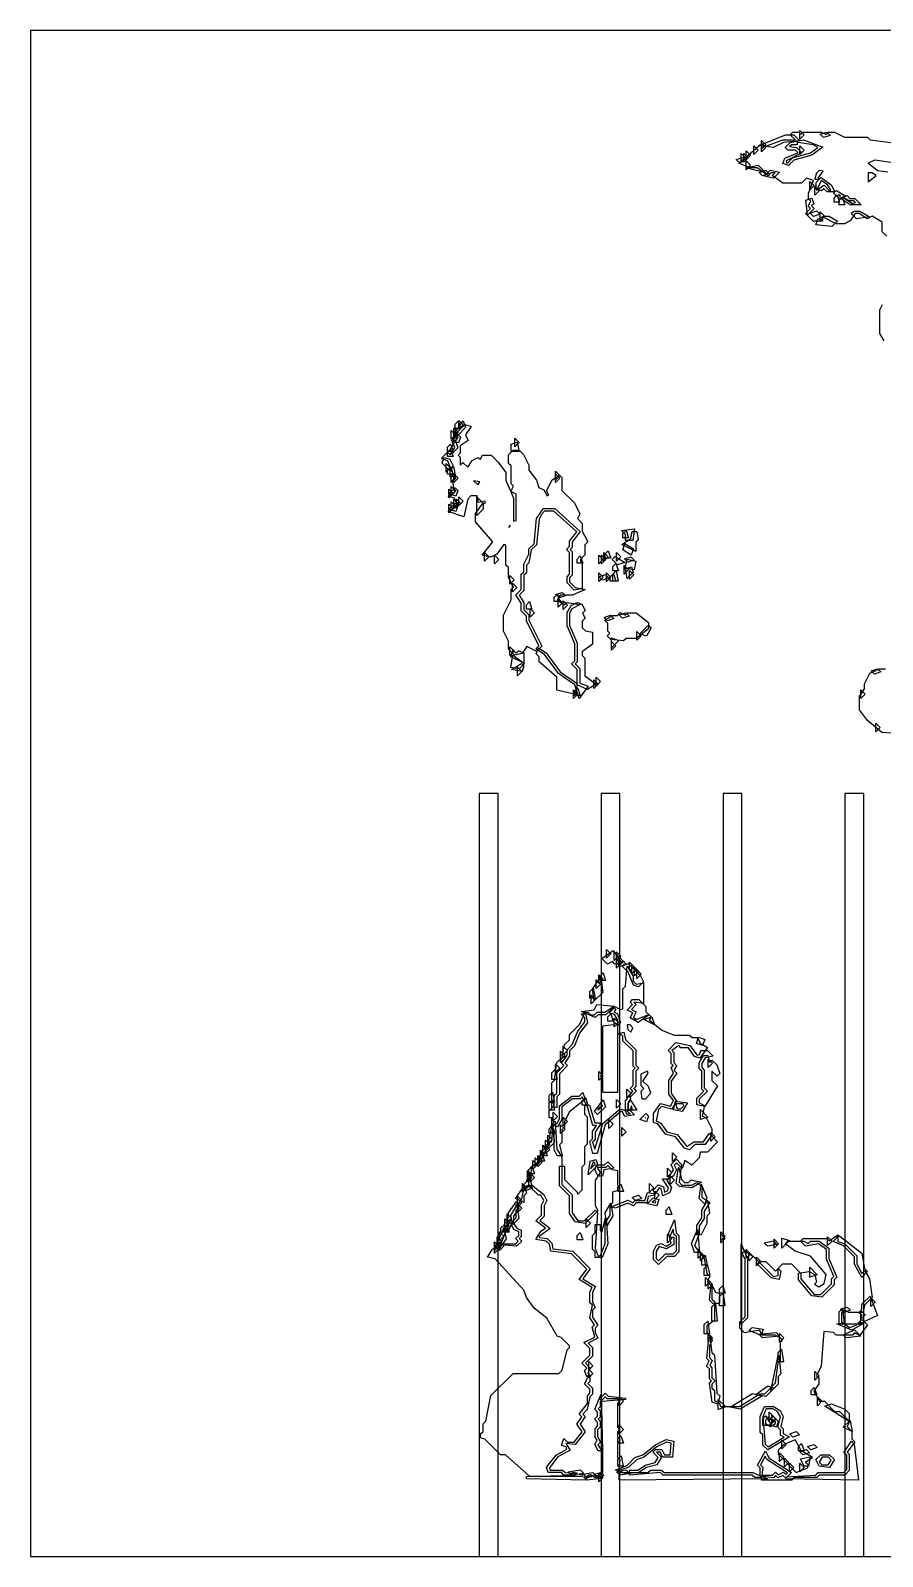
# Model space of a CAD drawing. Header units: millimetres. Extents: x 0 to 289, y 0 to 289.
# Drawn here: x 0 to 161.5, y 0 to 289.1 of the extents above; entities that cross this region are included whole.
import ezdxf

# ---------------------------------------------------------------- set-up
doc = ezdxf.new("R2010")
doc.units = ezdxf.units.MM
for name, color, linetype in [('CUT_OUTLINE', 5, 'Continuous'), ('CUT_SLOT', 1, 'Continuous'), ('ENG_D', 3, 'Continuous'), ('ENG_K', 2, 'Continuous'), ('ENG_L', 4, 'Continuous')]:
    doc.layers.add(name, color=color, linetype=linetype)

msp = doc.modelspace()

# ---------------------------------------------------------------- linework, layer by layer
at = {"layer": 'CUT_OUTLINE'}
msp.add_lwpolyline([(0, 0), (289.14, 0), (289.14, 289.14), (0, 289.14), (0, 0)], close=True, dxfattribs=at)
at = {"layer": 'CUT_SLOT'}
for points in [[(85.05, 0), (88.62, 0), (88.62, 144.57), (85.05, 144.57), (85.05, 0)], [(108.15, 0), (111.71, 0), (111.71, 144.57), (108.15, 144.57), (108.15, 0)], [(108.15, 0), (111.71, 0), (111.71, 144.57), (108.15, 144.57), (108.15, 0)], [(131.24, 0), (134.8, 0), (134.8, 144.57), (131.24, 144.57), (131.24, 0)], [(131.24, 0), (134.8, 0), (134.8, 144.57), (131.24, 144.57), (131.24, 0)], [(154.33, 0), (157.9, 0), (157.9, 144.57), (154.33, 144.57), (154.33, 0)], [(154.33, 0), (157.9, 0), (157.9, 144.57), (154.33, 144.57), (154.33, 0)]]:
    msp.add_lwpolyline(points, close=True, dxfattribs=at)
at = {"layer": 'ENG_D'}
for points in [[(145.83, 268.22), (142.71, 267.94), (140.75, 266.96), (138.12, 267.34), (143.07, 269.38), (144.67, 269.38), (145.83, 268.22)], [(145.77, 268.56), (145.77, 270.2), (146.6, 269.38), (145.77, 268.56)], [(150.9, 269.9), (151.52, 269.27), (150.29, 268.86), (149.66, 269.48), (150.9, 269.9)], [(136.48, 265.52), (135.65, 264.7), (135.65, 266.35), (136.48, 265.52)], [(137.1, 267.31), (137.92, 266.49), (137.1, 265.66), (137.1, 267.31)], [(139.37, 266.97), (138.54, 266.15), (138.54, 267.79), (139.37, 266.97)], [(145.43, 266.01), (144.95, 266.49), (143.5, 266.49), (143.02, 266.97), (143.97, 267.91), (146.52, 268.42), (150.13, 267.03), (148.05, 265.54), (144.69, 264.59), (143.67, 263.56), (142.58, 263.93), (142.93, 264.98), (145.4, 265.97), (145.43, 266.01)], [(135, 265.08), (135.62, 264.45), (134.38, 264.04), (133.76, 264.67), (135, 265.08)], [(135.17, 264.22), (135.17, 265.86), (135.99, 265.04), (135.17, 264.22)], [(139.33, 262.19), (135.52, 263.14), (137.9, 263.62), (139.33, 262.19)], [(135.65, 262.77), (135.65, 264.42), (136.48, 263.6), (135.65, 262.77)], [(138.1, 262.26), (139.33, 262.67), (139.95, 262.05), (138.72, 261.63), (138.1, 262.26)], [(140.15, 262.65), (141.92, 262.3), (140.79, 261.17), (139.02, 261.52), (140.15, 262.65)], [(148.52, 259.74), (147.7, 258.92), (147.7, 260.56), (148.52, 259.74)], [(148.91, 259.09), (148.91, 260.32), (149.84, 261.26), (151.74, 259.9), (152.43, 258.54), (150.97, 258.54), (150.35, 259.16), (149.93, 258.74), (148.91, 259.09)], [(148.46, 256.3), (148.04, 255.89), (148.52, 255.4), (147.28, 254.16), (146.96, 257.02), (148.09, 257.4), (148.46, 256.3)], [(148.66, 257.95), (148.66, 259.6), (149.49, 258.78), (148.66, 257.95)], [(152.18, 258.3), (152.72, 258.84), (154.54, 257.75), (153.18, 257.3), (152.18, 258.3)], [(152.28, 257.43), (152.87, 258.02), (153.34, 256.61), (152.28, 256.61), (152.28, 257.43)], [(154.3, 256.13), (153.24, 256.13), (153.24, 256.95), (153.83, 257.54), (154.3, 256.13)], [(155.34, 256.13), (153.42, 257.4), (154.75, 257.85), (155.27, 257.33), (156.23, 257.33), (157.44, 256.13), (155.34, 256.13)], [(149.59, 254.33), (148.36, 253.92), (147.74, 254.55), (148.97, 254.96), (149.59, 254.33)], [(149.63, 253.14), (149.63, 254.78), (150.45, 253.96), (149.63, 253.14)], [(157.16, 254.92), (159.01, 253.82), (156.53, 253.46), (155.55, 254.44), (156.03, 254.92), (157.16, 254.92)], [(152.91, 253.04), (151.89, 252.02), (148.82, 252.3), (149.19, 253.41), (150.29, 253.96), (151.38, 253.96), (152.91, 253.04)], [(80.4, 212.97), (82, 215.21), (82.44, 213.9), (80.96, 212.42), (80.4, 212.97)], [(79.99, 209.04), (79.45, 209.59), (80.54, 211.4), (80.99, 210.04), (79.99, 209.04)], [(79.79, 211.45), (80.96, 212.62), (81.47, 212.1), (81.11, 211.01), (79.79, 211.45)], [(80.24, 213.34), (81.06, 212.52), (80.24, 211.69), (80.24, 213.34)], [(92.22, 211.14), (92.58, 209.38), (91.08, 209.38), (91.08, 210.76), (92.22, 211.14)], [(80.01, 206.75), (79.62, 205.56), (78.03, 207.15), (78.4, 208.24), (79.44, 207.89), (80.01, 206.75)], [(79.03, 208.42), (79.03, 209.24), (79.62, 209.83), (80.09, 208.42), (79.03, 208.42)], [(80.14, 206.5), (80.53, 204.56), (79.51, 204.56), (79.51, 205.87), (80.14, 206.5)], [(80.48, 202.5), (80.99, 201.98), (80.63, 200.89), (79.31, 201.33), (80.48, 202.5)], [(81.06, 204.32), (80.24, 203.5), (80.24, 205.15), (81.06, 204.32)], [(99.51, 205.15), (100.33, 204.32), (99.51, 203.5), (99.51, 205.15)], [(79.31, 198.44), (80.48, 199.6), (80.99, 199.09), (80.63, 197.99), (79.31, 198.44)], [(80.72, 198.68), (80.72, 200.33), (81.54, 199.5), (80.72, 198.68)], [(82.02, 199.99), (81.2, 199.16), (81.2, 200.81), (82.02, 199.99)], [(84.57, 200.81), (85.78, 199.6), (85.78, 198.44), (84.57, 197.24), (84.57, 200.81)], [(102.64, 185.91), (102.16, 185.43), (102.16, 184.67), (103.24, 183.58), (105.14, 183.2), (102.69, 182.16), (100.37, 182.16), (99.83, 181.26), (101.17, 180.3), (101.59, 180.73), (104.16, 180.36), (102.58, 179.57), (102.16, 178.73), (102.16, 176.42), (103.61, 173.05), (103.61, 169.53), (103.23, 169.14), (104.09, 168.28), (104.09, 165.46), (105.68, 164.93), (104.01, 162.6), (103.16, 165.14), (100.06, 167.28), (97.41, 170.9), (95.76, 172), (96.33, 172.57), (93.97, 177.28), (93.97, 178.2), (93.01, 179.16), (93.01, 180.64), (91.97, 182.19), (93.01, 183.22), (93.01, 186.11), (93.49, 186.59), (93.49, 188), (94.45, 189.92), (94.45, 190.93), (95.42, 191.9), (95.9, 196.7), (97.22, 198.54), (99.36, 198.54), (104.17, 194.24), (102.64, 192.2), (102.64, 191.21), (102.26, 190.83), (102.64, 190.45), (102.64, 185.91)], [(112.76, 193.62), (112.01, 194.37), (114.49, 194.73), (114.18, 192.52), (112.76, 192.52), (112.76, 193.62)], [(114.26, 190.94), (113.86, 189.75), (112.23, 190.72), (112.63, 191.91), (114.26, 190.94)], [(86.02, 188.56), (86.02, 190.21), (86.84, 189.38), (86.02, 188.56)], [(104.66, 188.18), (103.61, 188.18), (103.61, 189), (104.19, 189.59), (104.66, 188.18)], [(108.53, 188.9), (107.7, 188.08), (107.7, 189.73), (108.53, 188.9)], [(108.67, 188.56), (108.67, 190.21), (109.49, 189.38), (108.67, 188.56)], [(112.61, 188.36), (111.25, 187.9), (110.25, 188.9), (110.8, 189.45), (112.61, 188.36)], [(112.56, 189.01), (113.79, 189.42), (114.41, 188.8), (113.18, 188.39), (112.56, 189.01)], [(90.84, 184.22), (90.84, 185.87), (91.66, 185.05), (90.84, 184.22)], [(108.97, 186.05), (109.6, 185.42), (108.36, 185.01), (107.74, 185.63), (108.97, 186.05)], [(110.93, 184.81), (109.87, 184.81), (109.87, 185.63), (110.46, 186.22), (110.93, 184.81)], [(112.73, 187.14), (113.88, 187.52), (114.24, 186.43), (113.1, 185.28), (112.73, 187.14)], [(92.14, 183.6), (91.32, 182.78), (91.32, 184.42), (92.14, 183.6)], [(109.32, 177.3), (108.7, 177.92), (109.94, 178.34), (110.56, 177.71), (109.32, 177.3)], [(113.45, 178.2), (112.22, 177.78), (111.59, 178.41), (112.83, 178.82), (113.45, 178.2)], [(115.45, 174.82), (117.1, 176.47), (117.64, 175.93), (116.73, 174.4), (115.45, 174.82)], [(111.52, 173.59), (110.11, 172.18), (110.11, 174.06), (111.52, 173.59)], [(114.93, 175.27), (115.75, 174.45), (114.93, 173.62), (114.93, 175.27)], [(90.84, 170.73), (90.84, 172.38), (91.66, 171.55), (90.84, 170.73)], [(92.04, 171.17), (92.46, 171.59), (93.49, 171.25), (93.49, 169.24), (91.02, 170.47), (91.45, 171.76), (92.04, 171.17)], [(93.04, 169.21), (93.52, 168.73), (93.17, 167.66), (91.14, 168.07), (93.04, 169.21)], [(107.56, 165.29), (106.74, 164.47), (106.74, 166.11), (107.56, 165.29)], [(103.71, 163.36), (102.88, 162.54), (102.88, 164.18), (103.71, 163.36)], [(109.15, 115.03), (109.97, 114.21), (109.15, 113.39), (109.15, 115.03)], [(110.59, 114.55), (111.42, 113.73), (110.59, 112.9), (110.59, 114.55)], [(111.9, 112.28), (111.08, 111.46), (111.08, 113.1), (111.9, 112.28)], [(113.28, 110.7), (112.18, 111.8), (112.66, 112.28), (113.34, 112.28), (115.61, 110.01), (116.19, 108.86), (115.24, 107.91), (114.27, 108.23), (113.28, 110.7)], [(108.44, 106.89), (106.81, 105.26), (106.49, 107.52), (108.11, 109.8), (108.44, 106.89)], [(99.27, 87.32), (99.75, 87.8), (99.75, 91.66), (101.1, 93.01), (100.65, 93.46), (101.68, 95.01), (101.68, 96), (102.68, 97), (103.64, 99.39), (105.05, 101.28), (105.05, 102.06), (104.37, 102.75), (105.6, 103.16), (106.12, 102.64), (106.88, 102.64), (107.36, 103.13), (108.84, 103.13), (110.38, 104.16), (110.94, 103.61), (110.52, 103.19), (111.27, 102.81), (111.83, 101.13), (111.32, 100.62), (110.84, 101.1), (110.46, 100.73), (108.43, 100.5), (108.43, 91.46), (108.04, 91.08), (108.43, 90.7), (108.43, 87.95), (111.32, 87.95), (111.32, 98.96), (112.46, 99.34), (112.74, 97.94), (114.69, 96), (114.69, 93.11), (115.27, 92.52), (114.69, 91.94), (114.69, 89.05), (114.31, 88.67), (114.79, 88.19), (113.73, 87.12), (113.4, 87.45), (113.78, 86.69), (113.25, 86.16), (113.25, 84.91), (114.46, 83.7), (112.63, 83.34), (112.13, 84.33), (111.89, 84.33), (108.88, 81.79), (107.41, 76.38), (106.55, 76.38), (105.99, 78.62), (106.5, 79.13), (106.5, 80.55), (107.25, 81.68), (106.56, 81.68), (105.55, 85.2), (104.52, 87.07), (104.19, 86.74), (102.73, 86.74), (100.72, 85.18), (100.72, 82.82), (99.86, 81.39), (98.79, 81.75), (98.79, 82.99), (98.93, 83.13), (98.31, 83.13), (98.31, 84.43), (99.27, 85.4), (99.27, 87.32)], [(107.08, 105.53), (106.26, 104.71), (106.26, 106.36), (107.08, 105.53)], [(116.62, 103.23), (117.23, 102.61), (115.18, 101.15), (113.65, 102.07), (114.13, 103.02), (113.08, 103.54), (114.11, 104.57), (113.63, 105.05), (114.11, 105.53), (115.27, 105.53), (116.62, 104.19), (116.62, 103.23)], [(117.73, 102.23), (118.24, 100.72), (116.23, 101.72), (117.73, 102.23)], [(127.37, 96.8), (126.19, 97.19), (126.59, 98.37), (127.77, 97.98), (127.37, 96.8)], [(100.96, 96.72), (101.78, 95.9), (100.96, 95.07), (100.96, 96.72)], [(121.84, 86.39), (120.96, 87.63), (120.96, 90.19), (121.88, 91.58), (121.39, 92.57), (121.82, 93.01), (121.44, 93.39), (121.44, 95.32), (120.86, 95.9), (122.32, 97.36), (124.95, 96.84), (126.34, 94.98), (126.79, 95.12), (127.05, 95.9), (128.28, 95.9), (129.4, 94.79), (127.85, 94.48), (127.22, 93.42), (127.22, 92.62), (127.7, 92.14), (127.7, 88.77), (128.28, 88.19), (126.74, 86.64), (126.74, 85.93), (127.74, 85.42), (127.26, 83.5), (128.12, 83.07), (129.15, 81.02), (129.15, 79.92), (127.83, 78.07), (125.87, 78.07), (124.88, 77.07), (123.94, 77.38), (122.26, 79.54), (120.33, 80.02), (118.88, 81.96), (118.06, 82.23), (118.06, 83.93), (119.41, 85.81), (121.31, 85.33), (121.84, 86.39)], [(100.33, 92.52), (99.51, 91.7), (99.51, 93.35), (100.33, 92.52)], [(101.3, 94.45), (100.47, 93.63), (100.47, 95.27), (101.3, 94.45)], [(128.42, 92.66), (128.42, 94.31), (129.25, 93.49), (128.42, 92.66)], [(98.94, 87.95), (99.32, 86.02), (98.31, 86.02), (98.31, 87.32), (98.94, 87.95)], [(108.32, 85.57), (107.5, 84.75), (107.57, 84.54), (108.39, 85.36), (108.32, 85.57)], [(113.25, 85.88), (113.77, 86.41), (114.88, 84.57), (113.25, 84.57), (113.25, 85.88)], [(116.77, 82.34), (115.45, 82.78), (116.62, 83.95), (117.14, 83.43), (116.77, 82.34)], [(122.23, 85.84), (122.57, 84.81), (123.27, 84.81), (123.81, 85.36), (123.67, 85.78), (122.28, 85.78), (122.23, 85.84)], [(104.95, 63.61), (104.95, 63.61), (106.98, 65.64), (107.47, 65.15), (106.98, 58.35), (107.6, 56.92), (108, 57.06), (108.91, 59.32), (108.91, 63.2), (109.87, 64.65), (109.87, 66.19), (113.26, 67.49), (114.16, 67.04), (114.59, 67.47), (116.44, 67.47), (116.94, 68.94), (118.37, 68.73), (118.01, 69.44), (118.96, 70.39), (119.96, 70.06), (120.17, 69.03), (120.76, 69.32), (120.93, 69.84), (119.78, 71.56), (121.1, 71.56), (120.89, 71.77), (121.88, 73.27), (121.39, 74.26), (122.4, 75.28), (123.38, 74.3), (122.9, 70.92), (123.46, 70.36), (125.24, 70.36), (126.3, 70.89), (127.22, 69.97), (127.22, 68.08), (128.76, 67.05), (127.7, 65.46), (127.7, 64.02), (126.74, 62.57), (126.74, 61.15), (125.81, 58.83), (127.69, 56.48), (128.17, 53.61), (128.72, 53.06), (128.24, 52.09), (129.15, 51.18), (129.15, 48.77), (129.63, 48.29), (129.63, 44.69), (128.18, 43.72), (128.18, 42.48), (129.18, 40.98), (128.67, 39.94), (128.67, 37.69), (129.2, 37.15), (128.72, 36.19), (129.15, 35.76), (129.15, 33.83), (129.73, 33.25), (129.15, 32.67), (129.15, 31.9), (129.63, 31.42), (129.63, 29.54), (130.55, 29.08), (130.77, 28.43), (134.38, 28.43), (138.23, 30.84), (139.17, 30.84), (141.21, 32.88), (141.69, 36.74), (142.16, 37.21), (142.16, 40.58), (142.54, 40.96), (142.02, 41.49), (141.14, 41.92), (138.64, 41.92), (138.17, 42.86), (135.33, 42.39), (134.45, 43.27), (134.45, 44.43), (135.41, 45.4), (135.41, 56.32), (134.88, 57.39), (135.38, 57.9), (137.01, 56.81), (140.79, 53.03), (141.68, 53.21), (141.68, 54.55), (142.54, 55.42), (144.19, 55.42), (146.01, 53.59), (146.01, 52.61), (148.54, 49.64), (149.77, 49.64), (151.8, 51.66), (151.8, 52.63), (152.23, 53.06), (150.83, 56.33), (150.83, 58.19), (149.33, 59.26), (146.9, 58.77), (145.91, 59.75), (146.4, 60.24), (150.93, 60.24), (151.35, 59.82), (153, 60.93), (153, 59.69), (154.34, 59.24), (156.62, 56.96), (156.62, 55.47), (157.54, 53.63), (157.58, 53.59), (158.11, 54.12), (159.02, 52.61), (159.52, 49.07), (158.04, 47.59), (157.78, 46.26), (155.11, 46.26), (154.25, 46.69), (153.72, 46.16), (153.72, 44.46), (155.21, 43.4), (156.49, 43.82), (157.58, 44.92), (158.62, 43.88), (157.17, 41.86), (156.18, 42.35), (155.75, 41.92), (152.66, 41.92), (152.17, 42.42), (150.33, 42.62), (149.87, 36.08), (148.96, 34.26), (149.39, 33.83), (149.39, 32.7), (148.46, 31.31), (149.53, 29.4), (150.45, 29.4), (152.38, 27.47), (153.34, 27.47), (155.22, 25.59), (154.74, 24.62), (155.65, 23.71), (155.65, 22.27), (156.21, 21.71), (154.77, 19.78), (155.17, 19.38), (155.17, 16.28), (154.31, 15.42), (149.49, 15.42), (149.01, 14.94), (144.67, 14.94), (144.19, 14.46), (138.54, 14.46), (138.54, 15.16), (138.51, 14.94), (137.24, 14.94), (136.76, 15.42), (119.89, 15.42), (119.42, 15.89), (113.49, 15.4), (113.49, 16.38), (115.1, 16.38), (116.52, 17.33), (118.39, 17.8), (118.97, 18.76), (117.96, 19.76), (118.45, 20.24), (119.66, 20.24), (120.14, 19.28), (121.22, 19.28), (121.42, 21.49), (120.51, 21.67), (118.68, 20.76), (116.25, 18.82), (114.82, 18.34), (113.38, 16.9), (111.51, 16.27), (111.78, 18.23), (111.32, 18.69), (111.32, 21.26), (111.75, 22.12), (111.32, 22.55), (111.32, 23.71), (111.7, 24.09), (111.32, 24.48), (111.32, 29.01), (111.7, 29.4), (111.22, 29.88), (109.29, 29.88), (108.91, 30.26), (107.94, 29.3), (107.94, 28.33), (107.56, 27.95), (107.94, 27.57), (107.94, 26.4), (107.56, 26.02), (107.94, 25.64), (107.94, 24.48), (107.46, 23.99), (107.46, 22.71), (108, 21.64), (107.53, 21.17), (108.43, 19.83), (108.43, 15.77), (106.94, 14.88), (106.4, 15.42), (105.68, 15.42), (105.2, 14.45), (93.97, 14.73), (93.97, 15.14), (103.06, 15.42), (103.62, 15.76), (102.73, 15.89), (102.26, 15.42), (101.1, 15.42), (100.62, 15.9), (98.13, 15.9), (97.8, 16.91), (99.59, 19.22), (101.63, 20.35), (101.49, 20.77), (100.65, 21.05), (101.09, 22.37), (101.78, 21.69), (103.01, 21.69), (104.52, 23.62), (103.56, 25.06), (104.5, 26.47), (104.01, 26.96), (105.53, 28.99), (105.53, 30.46), (106.02, 30.94), (106.02, 31.71), (105, 32.72), (105.86, 34.44), (105.43, 34.01), (105.02, 35.24), (105.44, 35.66), (104.47, 36.62), (106.02, 38.17), (106.02, 39.42), (104.89, 40.55), (106.94, 41.57), (106.47, 43.44), (106.91, 43.88), (106, 45.25), (106.48, 47.63), (106.02, 48.09), (106.02, 50.17), (106.42, 50.99), (103.98, 52.46), (105.46, 54.43), (102.53, 57.36), (98.59, 57.85), (98.33, 59.15), (97.71, 59.77), (95.74, 60.05), (96.69, 61.62), (97.63, 62.19), (95.77, 63.58), (96.86, 64.67), (96.86, 66.56), (97.31, 67.45), (96.72, 68.43), (96.28, 68.43), (94.45, 70.26), (94.45, 71.42), (94.83, 71.8), (94.35, 72.28), (94.93, 72.87), (94.93, 73.85), (96.91, 75.33), (97.77, 77.06), (97.21, 77.62), (98.8, 78.69), (99.14, 82.41), (99.44, 82.4), (99.75, 77.18), (100.72, 75.73), (100.72, 70.46), (102.64, 68.53), (102.64, 65.13), (103.73, 63.61), (104.95, 63.61)], [(100.47, 80.14), (100.47, 81.78), (101.3, 80.96), (100.47, 80.14)], [(100.96, 83.23), (101.78, 82.4), (100.96, 81.58), (100.96, 83.23)], [(110.45, 81.92), (109.63, 81.1), (109.63, 82.74), (110.45, 81.92)], [(112.04, 81.3), (112.86, 80.48), (112.04, 79.65), (112.04, 81.3)], [(129.73, 79.51), (128.91, 78.69), (128.91, 80.34), (129.73, 79.51)], [(96.96, 75.18), (96.14, 74.35), (96.14, 76), (96.96, 75.18)], [(96.62, 75.32), (96.62, 76.96), (97.44, 76.14), (96.62, 75.32)], [(105.68, 72.33), (106.04, 74.88), (107.13, 75.24), (107.5, 74.15), (105.68, 72.33)], [(121.68, 76.48), (122.5, 75.66), (121.68, 74.83), (121.68, 76.48)], [(94.21, 70.98), (94.21, 72.62), (95.03, 71.8), (94.21, 70.98)], [(106.96, 73.23), (107.29, 74.21), (108.81, 74.21), (109.39, 74.79), (110.62, 73.56), (108.63, 73.27), (108.38, 72.04), (107.55, 72.04), (106.96, 73.23)], [(120.71, 73.59), (121.54, 72.77), (120.71, 71.94), (120.71, 73.59)], [(91.92, 67.86), (93.57, 70.16), (94, 68.85), (93.49, 68.33), (93.49, 67.08), (91.92, 67.86)], [(93.28, 69.98), (94.52, 70.39), (95.14, 69.77), (93.9, 69.36), (93.28, 69.98)], [(111.32, 69.97), (111.9, 70.56), (112.37, 69.15), (111.32, 69.15), (111.32, 69.97)], [(117.34, 70.7), (118.16, 69.87), (117.34, 69.05), (117.34, 70.7)], [(92.28, 67.81), (93.11, 66.98), (92.28, 66.16), (92.28, 67.81)], [(93.11, 66.02), (92.28, 65.2), (92.28, 66.84), (93.11, 66.02)], [(115.86, 67.84), (114.63, 67.43), (114, 68.05), (115.24, 68.46), (115.86, 67.84)], [(118.38, 67.02), (118.48, 67.31), (118.13, 67.43), (117.83, 67.13), (118.38, 67.02)], [(93.01, 60.62), (92.62, 60.24), (93.11, 59.75), (92.13, 58.78), (89.04, 59.06), (91.03, 63.88), (92.2, 62.13), (93.01, 61.86), (93.01, 60.62)], [(90.36, 64.91), (91.18, 64.09), (90.36, 63.27), (90.36, 64.91)], [(92.18, 66.48), (92.54, 64.01), (91.41, 62.88), (91.06, 64.62), (92.18, 66.48)], [(89.87, 61.82), (89.87, 63.47), (90.7, 62.65), (89.87, 61.82)], [(121.92, 59.14), (120.5, 58.29), (119.14, 58.74), (118.55, 57.76), (118.55, 56.48), (119.03, 56), (120.37, 57.35), (121.82, 57.35), (122.4, 57.93), (122.4, 60.62), (121.93, 61.09), (121.8, 62.04), (121.09, 60.48), (121.92, 60.48), (121.92, 59.14)], [(130.83, 61.06), (131.66, 60.24), (130.83, 59.41), (130.83, 61.06)], [(87.95, 59.13), (88.77, 58.31), (87.95, 57.49), (87.95, 59.13)], [(88.43, 58.93), (88.43, 60.58), (89.25, 59.75), (88.43, 58.93)], [(88.91, 59.61), (89.73, 58.79), (88.91, 57.97), (88.91, 59.61)], [(141.78, 59.27), (140.95, 58.45), (140.95, 60.1), (141.78, 59.27)], [(142.4, 60.33), (143.81, 59.86), (142.4, 58.45), (142.4, 60.33)], [(147.7, 54.79), (149.11, 53.38), (147.7, 52.92), (147.7, 54.79)], [(130.59, 50.7), (131.18, 51.29), (131.65, 49.88), (130.59, 49.88), (130.59, 50.7)], [(158.16, 45.78), (157.34, 44.96), (157.34, 46.6), (158.16, 45.78)], [(159.27, 47.37), (159.27, 49.01), (160.09, 48.19), (159.27, 47.37)], [(140.66, 27.95), (139.43, 27.95), (138.79, 26.47), (139.26, 21.31), (139.79, 20.78), (142.86, 22.63), (142.16, 22.98), (142.16, 23.99), (141.65, 24.5), (142.14, 26.47), (141.51, 27.52), (140.66, 27.95)], [(140.42, 24.82), (138.79, 24.82), (138.79, 26.12), (139.32, 26.65), (140.42, 24.82)], [(139.99, 25.68), (139.99, 27.33), (140.81, 26.5), (139.99, 25.68)], [(141.71, 25.61), (141.35, 24.51), (140.03, 24.95), (141.2, 26.12), (141.71, 25.61)], [(140.47, 26.84), (141.29, 26.02), (140.47, 25.2), (140.47, 26.84)], [(141.68, 19.38), (145.11, 15.94), (147.27, 16.81), (147.42, 17.28), (146.84, 17.87), (148.21, 18.78), (146.08, 20.07), (144.94, 22.11), (142.78, 21.24), (141.68, 20.14), (141.68, 19.38)], [(138.58, 15.42), (140.61, 15.42), (141.2, 16), (141.72, 15.47), (142.69, 15.95), (143.12, 15.52), (143.46, 15.86), (139.56, 18.39), (139.26, 19), (138.36, 17.39), (138.8, 16.95), (138.58, 15.42)], [(151.73, 18.27), (151.22, 18.79), (150.01, 18.79), (149.45, 17.87), (149.97, 17.35), (151.18, 17.35), (151.73, 18.27)], [(107.7, 14.12), (107.7, 15.76), (108.53, 14.94), (107.7, 14.12)], [(111.07, 16.05), (112.84, 16.41), (113.49, 15.75), (111.72, 15.4), (111.07, 16.05)]]:
    msp.add_lwpolyline(points, close=True, dxfattribs=at)
msp.add_lwpolyline([(167.64, 155.66), (161.34, 156.14), (158.61, 158.38), (157.1, 160.39), (157.1, 162.95), (158.06, 164.4), (158.06, 165.35), (158.06, 165.35), (159.09, 167.4), (160.9, 168.18), (162.02, 168.18)], dxfattribs=at)
at = {"layer": 'ENG_K'}
for points in [[(82.02, 214.44), (81.2, 213.62), (81.2, 215.27), (82.02, 214.44)], [(91.8, 211.89), (92.62, 211.07), (91.8, 210.25), (91.8, 211.89)], [(99.51, 205.63), (100.33, 204.81), (99.51, 203.98), (99.51, 205.63)], [(88.77, 188.9), (87.95, 188.08), (87.95, 189.73), (88.77, 188.9)], [(109.97, 189.14), (108.91, 189.14), (108.91, 189.97), (109.5, 190.55), (109.97, 189.14)], [(111.41, 186.73), (110.35, 186.73), (110.35, 187.56), (110.94, 188.14), (111.41, 186.73)], [(111.9, 189.38), (111.08, 188.56), (111.08, 190.21), (111.9, 189.38)], [(109.97, 185.53), (109.15, 184.71), (109.15, 186.35), (109.97, 185.53)], [(110.98, 186.74), (111.37, 184.81), (110.35, 184.81), (110.35, 186.11), (110.98, 186.74)], [(113.49, 186.83), (114.31, 186.01), (113.49, 185.19), (113.49, 186.83)], [(99.27, 180.95), (99.27, 181.77), (99.86, 182.36), (100.33, 180.95), (99.27, 180.95)], [(100.17, 181.64), (99.55, 182.26), (100.78, 182.67), (101.4, 182.05), (100.17, 181.64)], [(99.99, 179.89), (99.99, 181.53), (100.82, 180.71), (99.99, 179.89)], [(100.96, 181.05), (101.78, 180.23), (100.96, 179.41), (100.96, 181.05)], [(110.11, 171.7), (110.11, 173.34), (110.94, 172.52), (110.11, 171.7)], [(92.28, 166.88), (92.28, 168.52), (93.11, 167.7), (92.28, 166.88)], [(160.54, 168.22), (161.16, 167.59), (159.92, 167.18), (159.3, 167.8), (160.54, 168.22)], [(108.04, 165.77), (107.22, 164.95), (107.22, 166.59), (108.04, 165.77)], [(103.13, 163.94), (103.71, 164.53), (104.18, 163.12), (103.13, 163.12), (103.13, 163.94)], [(112.38, 112.76), (111.56, 111.94), (111.56, 113.59), (112.38, 112.76)], [(109, 109.15), (107.94, 109.15), (107.94, 109.97), (108.53, 110.56), (109, 109.15)], [(113.97, 110.49), (113.97, 112.14), (114.79, 111.32), (113.97, 110.49)], [(114.45, 111.66), (115.27, 110.84), (114.45, 110.01), (114.45, 111.66)], [(115.75, 110.35), (114.93, 109.53), (114.93, 111.18), (115.75, 110.35)], [(102.16, 97.92), (102.16, 98.89), (104.13, 100.85), (105.14, 103.21), (105.55, 101.14), (104.06, 99.15), (103.09, 96.73), (102.16, 95.8), (102.16, 94.86), (101.27, 93.52), (101.78, 93.01), (100.23, 91.46), (100.23, 87.6), (99.75, 87.12), (99.75, 85.05), (98.79, 85.05), (98.79, 89.73), (99.28, 90.23), (99.77, 93.6), (100.73, 94.57), (101.22, 96.98), (102.16, 97.92)], [(99.03, 84.19), (99.85, 83.37), (99.03, 82.55), (99.03, 84.19)], [(99.28, 78.46), (97.91, 77.09), (98.78, 81.44), (98.86, 81.44), (99.28, 78.46)], [(96.14, 75.52), (96.96, 74.69), (96.14, 73.87), (96.14, 75.52)], [(97.44, 74.93), (96.38, 74.93), (96.38, 75.76), (96.97, 76.34), (97.44, 74.93)], [(97.92, 75.9), (96.86, 75.9), (96.86, 76.72), (97.45, 77.31), (97.92, 75.9)], [(97.58, 76.28), (97.58, 77.93), (98.41, 77.1), (97.58, 76.28)], [(93.15, 70.12), (94, 70.97), (94.51, 72.5), (94.99, 70.12), (93.15, 70.12)], [(95.51, 71.8), (94.69, 70.98), (94.69, 72.62), (95.51, 71.8)], [(93.25, 69.05), (93.25, 70.7), (94.07, 69.87), (93.25, 69.05)], [(128.2, 67.96), (127.81, 66.78), (126.72, 67.86), (127.1, 70.52), (128.2, 67.96)], [(92.12, 67.27), (92.55, 65.98), (91.56, 64.5), (91.56, 63.54), (90.26, 61.38), (90.6, 65.14), (92.12, 67.27)], [(92.28, 68.29), (93.11, 67.47), (92.28, 66.64), (92.28, 68.29)], [(88.14, 58.74), (89.72, 62.22), (90.13, 60.18), (88.7, 58.18), (88.14, 58.74)], [(90.69, 61.44), (89.63, 61.44), (89.63, 62.26), (90.22, 62.85), (90.69, 61.44)], [(153.22, 60.8), (157.56, 57.48), (158.05, 54.57), (158.64, 53.97), (157.52, 52.85), (156.13, 55.36), (156.13, 56.76), (154.07, 58.83), (152.1, 59.67), (153.22, 60.8)], [(135.89, 45.2), (134.69, 43.99), (134.69, 59.24), (135.89, 56.43), (135.89, 45.2)], [(139.02, 59.42), (140.79, 59.78), (141.44, 59.13), (139.67, 58.77), (139.02, 59.42)], [(154.23, 44.09), (153.24, 44.09), (153.24, 46.36), (153.91, 47.03), (154.23, 44.09)], [(154.14, 46.23), (153.52, 46.85), (154.75, 47.26), (155.38, 46.64), (154.14, 46.23)], [(128.35, 44.6), (128.7, 42.17), (127.7, 42.17), (127.7, 43.95), (128.35, 44.6)], [(136.77, 43.39), (138.86, 43.09), (138.45, 41.84), (136.2, 42.81), (136.77, 43.39)], [(152.79, 44.09), (157.73, 44.09), (155.67, 42.86), (152.79, 44.09)], [(128.67, 35.56), (128.13, 36.09), (128.61, 37.06), (128.17, 37.5), (128.53, 41.44), (128.74, 41.45), (129.13, 38.67), (129.62, 38.18), (130.1, 30.95), (130.61, 30.44), (130.29, 28.84), (129.17, 29.21), (128.65, 32.85), (129.05, 33.25), (128.67, 33.63), (128.67, 35.56)], [(128.42, 42.27), (129.25, 41.44), (128.42, 40.62), (128.42, 42.27)], [(138.01, 42.12), (141.29, 42.42), (141.97, 41.73), (138.7, 41.43), (138.01, 42.12)], [(141.92, 40.62), (141.92, 42.27), (142.74, 41.44), (141.92, 40.62)], [(154.6, 41.43), (154.03, 42.01), (156.19, 42.93), (157.38, 41.74), (154.6, 41.43)], [(141.67, 38.07), (141.79, 38.07), (142.17, 34.61), (141.68, 34.11), (141.68, 32.67), (140.32, 31.31), (141.67, 38.07)], [(142.68, 36.86), (141.68, 36.86), (141.68, 38.65), (142.33, 39.3), (142.68, 36.86)], [(105.78, 35.32), (105.78, 36.96), (106.6, 36.14), (105.78, 35.32)], [(105.78, 35.52), (106.6, 34.7), (105.78, 33.87), (105.78, 35.52)], [(148.66, 33.39), (148.66, 35.04), (149.49, 34.21), (148.66, 33.39)], [(137.47, 30.71), (139.71, 32.31), (140.92, 31.91), (139.35, 30.34), (137.47, 30.71)], [(149, 30.6), (147.94, 30.6), (147.94, 31.42), (148.53, 32.01), (149, 30.6)], [(107.55, 20), (106.95, 21.2), (107.41, 22.12), (106.98, 22.55), (106.98, 24.19), (107.46, 24.68), (107.46, 25.44), (106.88, 26.02), (107.46, 26.6), (107.46, 27.37), (106.94, 27.89), (108.16, 30.74), (108.43, 20), (107.55, 20)], [(108.33, 29.39), (107.84, 29.88), (108.91, 30.94), (109.5, 30.35), (112.77, 29.99), (112.76, 29.73), (108.33, 29.39)], [(111.56, 30.22), (112.38, 29.4), (111.56, 28.57), (111.56, 30.22)], [(130.35, 27.86), (130.35, 29.74), (131.76, 28.33), (130.35, 27.86)], [(138.72, 30.47), (134.49, 27.94), (132.59, 28.32), (136.81, 30.85), (138.72, 30.47)], [(149.97, 29.4), (149.15, 28.57), (149.15, 30.22), (149.97, 29.4)], [(154.34, 27.91), (155.17, 27.09), (155.17, 25.59), (150.51, 28.5), (151.8, 28.93), (154.34, 27.91)], [(111.56, 24.92), (112.38, 24.09), (111.56, 23.27), (111.56, 24.92)], [(111.32, 22.27), (111.9, 22.85), (112.37, 21.44), (111.32, 21.44), (111.32, 22.27)], [(142.4, 22.03), (143.22, 21.2), (142.4, 20.38), (142.4, 22.03)], [(143.13, 14.72), (143.12, 15.12), (148.8, 15.42), (149.29, 15.9), (154.11, 15.9), (154.69, 16.48), (154.69, 19.18), (154.13, 19.73), (155.62, 21.82), (156.12, 21.31), (156.89, 14.45), (143.13, 14.72)], [(145.53, 20.82), (146.12, 21.41), (146.59, 20), (145.53, 20), (145.53, 20.82)], [(146.43, 19.24), (145.81, 19.86), (147.04, 20.27), (147.66, 19.65), (146.43, 19.24)], [(111.32, 18.41), (111.95, 19.04), (112.33, 17.11), (111.32, 17.11), (111.32, 18.41)], [(142.74, 18.79), (141.92, 17.97), (141.92, 19.62), (142.74, 18.79)], [(142.88, 18.65), (143.7, 17.83), (142.88, 17.01), (142.88, 18.65)], [(144.67, 16.87), (143.85, 16.04), (143.85, 17.69), (144.67, 16.87)], [(145.77, 17.69), (146.6, 16.87), (145.77, 16.04), (145.77, 17.69)], [(146.59, 17.11), (145.9, 18.49), (147.77, 18.86), (147.42, 17.11), (146.59, 17.11)], [(102.56, 15.41), (101.89, 16.07), (104.17, 16.4), (104.84, 15.73), (102.56, 15.41)], [(104.81, 15.57), (106.58, 15.92), (107.23, 15.27), (105.46, 14.92), (104.81, 15.57)], [(106.78, 15.53), (108.01, 15.94), (108.63, 15.32), (107.4, 14.9), (106.78, 15.53)], [(120.09, 15.9), (136.91, 15.9), (139.69, 14.71), (111.56, 14.45), (111.56, 15.9), (117, 15.9), (117.48, 16.38), (119.61, 16.38), (120.09, 15.9)]]:
    msp.add_lwpolyline(points, close=True, dxfattribs=at)
at = {"layer": 'ENG_L'}
for points in [[(162.26, 250.14), (161.43, 250.97), (161.43, 252.85), (159.5, 253.93), (158.53, 253.44), (157.02, 254.44), (156.26, 254.44), (155.33, 253.05), (154.26, 252.51), (152.7, 252.51), (150.11, 253.81), (150.11, 252.99), (148.32, 252.99), (146.88, 254.44), (147.84, 255.4), (147.41, 255.84), (147.89, 256.8), (147.46, 257.23), (147.46, 258.34), (148.4, 260.7), (147.04, 261.15), (146.11, 260.22), (142.56, 260.22), (140.58, 261.64), (141.1, 262.15), (140.33, 262.15), (139.77, 261.59), (137.74, 263.11), (136.33, 263.11), (134.24, 264.01), (138.32, 267.54), (138.85, 267.01), (142.6, 268.42), (144.95, 268.42), (144.95, 268.42), (143.99, 269.38), (144.47, 269.86), (145.63, 269.86), (146.01, 269.48), (146.4, 269.86), (149.93, 269.86), (150.79, 269.43), (151.22, 269.86), (152.34, 269.86), (154.26, 268.9), (158.64, 268.9), (159.14, 268.4), (163.02, 267.92)], [(163.47, 264.06), (160.02, 264.55), (158.77, 264.02), (160.57, 262.62), (162.46, 262.35)], [(161.78, 230.35), (160.95, 231.72), (160.95, 236.19), (161.48, 237.23)]]:
    msp.add_lwpolyline(points, dxfattribs=at)
for points in [[(139.37, 267.45), (138.54, 266.63), (138.54, 268.27), (139.37, 267.45)], [(145.29, 268.07), (145.29, 267.45), (144.19, 267.45), (143.87, 267.14), (145.16, 266.96), (146.18, 265.94), (143.18, 264.44), (143.3, 264.08), (143.5, 264.08), (144.44, 265.02), (147.84, 265.99), (149.19, 266.95), (148.34, 267.46), (145.42, 267.95), (145.29, 268.07)], [(145.77, 265.66), (145.77, 267.31), (146.6, 266.49), (145.77, 265.66)], [(134.69, 264.22), (134.69, 265.86), (135.51, 265.04), (134.69, 264.22)], [(148.67, 260.95), (149.55, 260.95), (149.3, 261.13), (150.19, 262.47), (149.47, 262.61), (148.89, 262.03), (148.67, 260.95)], [(149.9, 260.7), (148.98, 258.88), (150.38, 259.81), (151.38, 258.81), (151.68, 258.91), (151.13, 259.82), (149.9, 260.7)], [(158.78, 260.47), (160.29, 261.64), (159.44, 262.15), (158.78, 262.15), (158.78, 260.47)], [(153.11, 258.05), (153.29, 257.86), (153.27, 257.81), (153.5, 257.81), (153.11, 258.05)], [(153.97, 257.53), (153.97, 257.15), (154.11, 257.44), (155.7, 256.38), (156.37, 256.52), (156.03, 256.85), (155.1, 256.85), (153.97, 257.53)], [(81.09, 199.54), (80.89, 199.34), (80.31, 200.51), (79.13, 200.91), (80.44, 201.57), (79.97, 203.92), (80.43, 204.38), (79.08, 207.52), (77.9, 208.11), (79.03, 209.24), (79.51, 208.76), (79.57, 208.81), (80.44, 210.12), (79.91, 211.18), (80.88, 211.66), (80.42, 212.56), (82.34, 214.48), (83.5, 214.09), (82.44, 212.5), (82.96, 211.47), (81.44, 210.46), (81.44, 209.04), (81.06, 208.66), (81.44, 208.28), (81.44, 206.83), (81.92, 207.31), (82.85, 206.39), (83.68, 207.64), (84.86, 208.23), (85.23, 207.86), (85.63, 208.66), (87.32, 208.66), (88.61, 207.37), (90.11, 205.37), (90.11, 203.89), (91, 201.82), (91.51, 202.83), (91.08, 203.26), (91.08, 206.63), (90.6, 207.11), (90.6, 208.76), (91.46, 209.62), (92.62, 209.62), (93.44, 208.8), (94.45, 206.79), (94.45, 205.85), (95.87, 203.95), (96.33, 202.57), (97.27, 202.1), (97.93, 201), (98.21, 201.09), (97.8, 201.91), (98.85, 204.01), (100.27, 204.87), (100.72, 204.42), (100.72, 202.01), (103.08, 199.65), (104.12, 197.58), (103.66, 196.66), (104.57, 195.75), (104.57, 194.26), (105.59, 192.23), (105.05, 191.69), (105.05, 189.77), (104.14, 188.86), (104.57, 188), (104.57, 183.4), (103.05, 183.1), (101.68, 184.47), (101.68, 185.63), (102.16, 186.11), (102.16, 190.25), (101.58, 190.83), (102.16, 191.41), (102.16, 192.36), (103.52, 194.17), (99.18, 198.06), (97.44, 198.06), (96.82, 197.43), (96.37, 196.54), (95.89, 191.68), (94.91, 190.71), (94.43, 188.3), (93.97, 187.84), (93.97, 186.39), (93.49, 185.91), (93.49, 183.02), (92.59, 182.13), (93.49, 180.78), (93.49, 179.36), (94.45, 178.4), (94.45, 177.39), (96.91, 172.47), (95.94, 171.5), (94.05, 172.45), (93.15, 171.1), (91.72, 170.81), (90.6, 171.94), (90.6, 173.43), (89.63, 175.35), (89.63, 178.36), (91.08, 181.25), (91.08, 183.22), (91.51, 183.65), (90.6, 185.47), (90.6, 187.36), (90.11, 187.84), (90.11, 191.62), (89.72, 191.75), (88.35, 189.92), (87.26, 189.37), (85.58, 189.71), (87.63, 192.27), (84.33, 196.04), (84.33, 197.65), (85.63, 199.47), (86.2, 199.66), (86.1, 199.95), (84.87, 199.7), (84.62, 200.95), (83.47, 200.95), (82.86, 200.35), (82.1, 197.02), (79.13, 198.01), (80.55, 198.73), (81.09, 199.54)], [(80.48, 214.54), (81.06, 215.13), (81.53, 213.72), (80.48, 213.72), (80.48, 214.54)], [(79.75, 213.34), (80.58, 212.52), (79.75, 211.69), (79.75, 213.34)], [(81.06, 213), (80.24, 212.17), (80.24, 213.82), (81.06, 213)], [(80.24, 211.21), (80.24, 212.86), (81.06, 212.03), (80.24, 211.21)], [(79.62, 210.79), (80.09, 209.38), (79.03, 209.38), (79.03, 210.21), (79.62, 210.79)], [(78.79, 207.07), (79.61, 206.25), (78.79, 205.43), (78.79, 207.07)], [(80.09, 205.05), (79.03, 205.05), (79.03, 205.87), (79.62, 206.46), (80.09, 205.05)], [(79.75, 203.5), (79.75, 205.15), (80.58, 204.32), (79.75, 203.5)], [(79.75, 201.09), (79.75, 202.74), (80.58, 201.91), (79.75, 201.09)], [(83.97, 203.82), (84.77, 203.03), (85.14, 203.65), (83.97, 203.82)], [(79.27, 202.25), (80.09, 201.43), (79.27, 200.61), (79.27, 202.25)], [(79.75, 199.85), (80.58, 199.02), (79.75, 198.2), (79.75, 199.85)], [(80.24, 198.68), (80.24, 200.33), (81.06, 199.5), (80.24, 198.68)], [(91.01, 201.8), (91.56, 200.52), (91.56, 196.14), (92.04, 196.3), (92.04, 201.28), (91.01, 201.8)], [(80.09, 198.54), (79.27, 197.72), (79.27, 199.36), (80.09, 198.54)], [(90.97, 195.44), (90.63, 195.1), (90.67, 194.99), (90.97, 195.44)], [(114.01, 194.2), (114.89, 194.2), (115.19, 192.68), (114.69, 192.18), (114.69, 190.44), (112.04, 191.76), (113.75, 192.9), (114.01, 194.2)], [(112.28, 193.82), (112.87, 194.41), (113.34, 193), (112.28, 193), (112.28, 193.82)], [(109.01, 188.9), (108.19, 188.08), (108.19, 189.73), (109.01, 188.9)], [(114.4, 186.93), (112.72, 187.27), (113.06, 188.95), (114.73, 188.61), (114.4, 186.93)], [(107.7, 186.35), (108.53, 185.53), (107.7, 184.71), (107.7, 186.35)], [(112.52, 187.8), (113.34, 186.98), (112.52, 186.15), (112.52, 187.8)], [(93.97, 180.33), (94.56, 180.92), (95.03, 179.51), (93.97, 179.51), (93.97, 180.33)], [(94.69, 177.96), (94.69, 179.61), (95.51, 178.78), (94.69, 177.96)], [(104.57, 177.24), (104.57, 175.99), (105.17, 175.39), (106.5, 175.13), (106.5, 172.88), (104.57, 171.43), (104.57, 170.69), (105.05, 170.21), (105.05, 166.86), (107.17, 165.27), (105.55, 164.3), (103.61, 165.13), (103.61, 168.08), (102.54, 169.14), (103.13, 169.73), (103.13, 172.95), (101.68, 176.32), (101.68, 178.85), (102.47, 180.17), (103.59, 180.73), (104.5, 180.43), (105.11, 179.22), (104.62, 178.74), (105.11, 177.77), (104.57, 177.24)], [(110, 173.73), (109.29, 174.45), (109.77, 174.93), (109.39, 175.31), (109.39, 176.76), (108.76, 177.38), (110.29, 178.3), (111.22, 178.3), (111.75, 178.84), (112.72, 178.35), (113.15, 178.78), (114.77, 178.78), (117.1, 176.97), (117.1, 175.77), (114.77, 173.96), (112.86, 173.96), (112.37, 173.47), (110, 173.73)], [(91.38, 170.78), (93.62, 169.18), (92.6, 168.16), (91.05, 168.47), (91.38, 170.78)], [(99.75, 164.13), (99.75, 166.62), (96.38, 169.52), (96.38, 170.49), (95.86, 171.01), (96.25, 172.16), (97.75, 171.25), (100.4, 167.63), (103.63, 165.4), (103.33, 163.31), (99.75, 164.13)], [(157.34, 164.18), (158.16, 163.36), (157.34, 162.54), (157.34, 164.18)], [(160.23, 157.92), (161.05, 157.1), (160.23, 156.27), (160.23, 157.92)], [(111.94, 112.64), (110.77, 112.25), (110.31, 112.71), (109.34, 112.23), (108.3, 113.28), (110.41, 114.79), (111.94, 112.64)], [(111.9, 113.73), (111.08, 112.9), (111.08, 114.55), (111.9, 113.73)], [(111.73, 111.76), (111.11, 112.39), (112.35, 112.8), (112.97, 112.18), (111.73, 111.76)], [(103.66, 68.58), (104.57, 69.49), (104.57, 73.83), (105.05, 74.31), (105.05, 77.68), (105.53, 78.17), (105.53, 83.27), (105.05, 83.75), (105.05, 85.54), (105.96, 85.54), (106.92, 82.16), (108.15, 82.16), (106.98, 80.4), (106.98, 78.93), (106.53, 78.48), (106.97, 77.17), (108.46, 82.06), (111.75, 84.84), (112.71, 84.52), (112.94, 83.85), (113.63, 83.85), (113.08, 84.4), (113.43, 84.57), (112.76, 84.57), (112.76, 86.34), (114.13, 88.16), (113.63, 88.67), (114.21, 89.25), (114.21, 92.14), (114.59, 92.52), (114.21, 92.91), (114.21, 95.8), (112.28, 97.72), (112.28, 98.64), (111.32, 99.12), (111.32, 101.61), (110.67, 102.68), (109.67, 103.02), (110.79, 104.14), (111.82, 103.63), (112.28, 103.78), (112.28, 107.56), (112.77, 108.05), (113.06, 111.85), (114.21, 109.94), (114.21, 109.01), (114.77, 108.45), (116.14, 108.72), (116.14, 104.78), (114.33, 105.03), (114.79, 104.57), (113.89, 103.67), (114.77, 103.23), (114.26, 102.21), (114.75, 101.72), (117.16, 102.69), (117.68, 102.16), (117.22, 101.7), (119.63, 99.72), (121.97, 98.79), (124.91, 98.79), (125.39, 98.31), (126.41, 98.31), (126.92, 97.27), (128.29, 96.45), (126.83, 94.41), (125.86, 94.73), (124.69, 96.38), (123.27, 96.38), (122.86, 96.79), (121.57, 95.87), (121.92, 95.51), (121.92, 93.59), (122.45, 93.05), (121.97, 92.09), (122.47, 91.59), (121.44, 90.04), (121.44, 87.78), (122.45, 86.27), (121.55, 84.78), (119.58, 85.27), (119.01, 84.69), (118.58, 82.54), (119.43, 82.11), (120.62, 80.45), (122.54, 79.97), (124.38, 77.67), (125.7, 78.55), (127.57, 78.55), (128.63, 80.13), (130.21, 78.55), (128.28, 76.62), (126.94, 76.62), (126.72, 75.54), (125.32, 74.14), (123.98, 75.04), (123.47, 73.52), (122.4, 74.59), (121.97, 74.16), (122.43, 73.25), (121.87, 72.12), (120.57, 71.25), (121.46, 69.91), (121.15, 68.98), (119.82, 68.31), (119.54, 69.69), (119.13, 69.83), (118.21, 68.45), (117.06, 68.22), (116.82, 66.98), (114.79, 66.98), (114.26, 66.45), (113.23, 66.96), (110.84, 66), (109.67, 66.4), (110.35, 67.08), (110.35, 69.08), (111.7, 69.53), (111.32, 70.3), (111.32, 73.05), (110.24, 73.27), (109.39, 74.11), (109.01, 73.73), (107.41, 73.73), (107.99, 72.76), (106.98, 71.25), (106.98, 66.56), (107.51, 65.49), (105.14, 63.11), (103.23, 63.39), (102.16, 64.98), (102.16, 68.33), (100.23, 70.26), (100.23, 73.97), (101.2, 73.97), (101.2, 71.42), (103.59, 69.02), (103.66, 68.58)], [(108.53, 109.39), (107.7, 108.57), (107.7, 110.21), (108.53, 109.39)], [(113.49, 112.62), (114.31, 111.8), (113.49, 110.98), (113.49, 112.62)], [(106.65, 107.71), (107.03, 105.78), (106.02, 105.78), (106.02, 107.08), (106.65, 107.71)], [(107.22, 107.6), (107.22, 109.25), (108.04, 108.43), (107.22, 107.6)], [(106.82, 103.59), (107.32, 104.58), (110.65, 104.28), (109.01, 102.64), (107.56, 102.64), (107.04, 102.12), (104.41, 103.24), (106.82, 103.59)], [(109.39, 101.44), (109.39, 102.26), (109.98, 102.85), (110.45, 101.44), (109.39, 101.44)], [(110.59, 102.02), (111.42, 101.2), (110.59, 100.38), (110.59, 102.02)], [(113.63, 100.72), (113.06, 100.72), (113.23, 99.87), (113.74, 99.36), (114.16, 100.19), (113.63, 100.72)], [(100.47, 94.11), (100.47, 95.76), (101.3, 94.93), (100.47, 94.11)], [(126.26, 85.58), (126.26, 86.84), (127.6, 88.19), (127.22, 88.57), (127.22, 91.94), (126.74, 92.42), (126.74, 93.55), (127.57, 94.93), (128.38, 94.93), (128.65, 93.61), (128.67, 93.59), (129.15, 94.07), (130.08, 93.14), (130.63, 91.49), (130.11, 90.98), (129.15, 91.94), (129.15, 90.21), (130.17, 89.19), (127.82, 85.27), (126.26, 85.58)], [(99.42, 92.29), (99.81, 90.36), (98.79, 90.36), (98.79, 91.66), (99.42, 92.29)], [(108.53, 91.08), (107.7, 90.26), (107.7, 91.9), (108.53, 91.08)], [(115.65, 91.4), (115.65, 89.25), (116.24, 88.67), (115.67, 88.1), (115.86, 86.74), (116.52, 86.74), (117.55, 87.77), (117.13, 89.02), (116.07, 90.08), (117.08, 91.6), (116.95, 91.96), (115.65, 91.4)], [(102.11, 84.18), (101.2, 82.35), (101.2, 81.34), (100.72, 80.86), (100.72, 78.45), (100.26, 77.99), (100.78, 75.9), (99.84, 75.9), (99.27, 77.05), (99.27, 80.86), (98.62, 81.51), (99.81, 82.1), (100.23, 82.94), (100.23, 85.41), (102.56, 87.22), (103.99, 87.22), (104.68, 87.91), (105.09, 86.66), (102.11, 84.18)], [(105.16, 86.95), (105.63, 85.54), (104.57, 85.54), (104.57, 86.36), (105.16, 86.95)], [(113, 88.53), (113.83, 87.7), (113, 86.88), (113, 88.53)], [(98.31, 85.88), (98.94, 86.51), (99.32, 84.57), (98.31, 84.57), (98.31, 85.88)], [(108.94, 85.23), (107.46, 83.75), (106.91, 84.31), (108.51, 86.54), (108.94, 85.23)], [(111.08, 86.6), (111.9, 85.78), (111.08, 84.95), (111.08, 86.6)], [(113.71, 84.71), (114.11, 84.91), (113.84, 85.36), (113.71, 84.71)], [(121.88, 84.62), (122.21, 86.29), (124.48, 85.96), (123.48, 84.3), (121.88, 84.62)], [(126.98, 84.67), (128.39, 83.26), (126.98, 82.79), (126.98, 84.67)], [(99.36, 80.24), (98.31, 80.24), (98.31, 81.06), (98.89, 81.65), (99.36, 80.24)], [(116.51, 83.16), (116.48, 83.13), (116.53, 83.13), (116.51, 83.16)], [(97.58, 78.89), (98.41, 78.07), (97.58, 77.24), (97.58, 78.89)], [(98.07, 78.21), (98.07, 79.85), (98.89, 79.03), (98.07, 78.21)], [(96.48, 74.69), (95.66, 73.87), (95.66, 75.52), (96.48, 74.69)], [(97.92, 77.1), (97.1, 76.28), (97.1, 77.93), (97.92, 77.1)], [(94.21, 71.46), (94.21, 73.11), (95.03, 72.28), (94.21, 71.46)], [(94.45, 72.53), (94.45, 73.35), (95.04, 73.93), (95.51, 72.53), (94.45, 72.53)], [(95.17, 73.39), (95.17, 75.03), (96, 74.21), (95.17, 73.39)], [(107.01, 74.34), (106.83, 74.69), (106.66, 74.69), (106.13, 73.46), (107.01, 74.34)], [(122.39, 70.75), (122.81, 73.73), (122.89, 73.73), (123.35, 71.44), (123.95, 70.84), (124.71, 70.84), (125.21, 71.34), (127.16, 70.95), (125.35, 69.87), (123.01, 70.13), (122.39, 70.75)], [(102.76, 57.82), (106.09, 54.48), (104.68, 52.6), (107.05, 51.17), (106.5, 50.06), (106.5, 48.25), (107.03, 47.18), (106.5, 46.64), (106.5, 45.37), (107.53, 43.82), (106.98, 43.27), (106.98, 42.46), (107.54, 41.34), (105.7, 40.41), (106.5, 39.62), (106.5, 37.97), (105.15, 36.62), (106.07, 35.71), (105.59, 34.74), (106.02, 34.31), (106.02, 33.15), (105.63, 32.77), (106.5, 31.9), (106.5, 30.74), (106, 30.24), (105.52, 27.83), (104.67, 26.99), (105.12, 26.53), (104.14, 25.06), (105.11, 23.6), (103.23, 21.19), (101.44, 21.39), (102.27, 20.16), (99.91, 18.85), (98.33, 16.82), (98.48, 16.38), (100.82, 16.38), (101.31, 15.89), (104.58, 15.53), (104.56, 15.18), (94.6, 15.18), (90.02, 19.28), (89.05, 19.28), (86.13, 22.2), (85.3, 22.48), (85.3, 23.23), (85.78, 23.71), (85.78, 25.16), (86.28, 25.66), (87.24, 30.48), (91.46, 34.7), (100.13, 34.7), (100.74, 35.3), (101.7, 39.16), (102.16, 39.62), (102.16, 39.9), (100.59, 41.47), (99.83, 41.73), (97.88, 45.14), (95.48, 47.06), (93.99, 49.04), (93.52, 50.47), (88.06, 56.4), (86.6, 56.69), (87.53, 58.25), (89.58, 59.27), (91.94, 59.27), (92.42, 59.75), (91.94, 60.24), (92.52, 60.82), (92.52, 61.53), (91.62, 61.98), (91.03, 63.18), (92.04, 64.19), (92.04, 65.64), (92.42, 66.02), (91.94, 66.5), (93.03, 67.59), (93.52, 69.55), (94.95, 70.41), (97.29, 68.59), (97.85, 67.47), (97.34, 66.44), (97.34, 64.47), (96.5, 63.64), (98.47, 62.16), (96.38, 60.6), (96.38, 60.45), (97.94, 60.22), (98.77, 59.39), (98.99, 58.29), (102.76, 57.82)], [(121.2, 72.14), (122.02, 71.32), (121.2, 70.5), (121.2, 72.14)], [(110.01, 66.97), (110.36, 64.52), (109.25, 62.66), (108.9, 65.11), (110.01, 66.97)], [(118.71, 66.46), (116.85, 66.84), (118, 67.98), (119.09, 67.62), (118.71, 66.46)], [(118.31, 69.25), (119.13, 68.43), (118.31, 67.61), (118.31, 69.25)], [(127.22, 65.6), (128.33, 67.45), (128.68, 64.97), (128.18, 64.47), (128.18, 63.07), (127.13, 60.96), (126.26, 60.96), (126.26, 62.72), (127.22, 64.16), (127.22, 65.6)], [(90.7, 63.13), (89.87, 62.31), (89.87, 63.95), (90.7, 63.13)], [(105.29, 63.95), (106.12, 63.13), (105.29, 62.31), (105.29, 63.95)], [(107.94, 61.78), (108.3, 61.43), (108.96, 64.09), (109.07, 64.08), (109.39, 59.23), (108.35, 56.62), (106.98, 56.62), (106.98, 57.73), (106.5, 58.21), (106.5, 60.82), (106.98, 61.3), (106.98, 62.89), (107.94, 62.89), (107.94, 61.78)], [(122.04, 63.77), (122.39, 61.31), (122.88, 60.82), (122.88, 57.73), (122.02, 56.86), (120.57, 56.86), (119.03, 55.32), (118.06, 56.28), (118.06, 57.88), (118.62, 58.99), (119.53, 59.29), (120.46, 58.82), (121.4, 59.39), (120.94, 61.22), (122.04, 63.77)], [(120.47, 64.81), (120.47, 65.64), (121.06, 66.22), (121.53, 64.81), (120.47, 64.81)], [(88.91, 61.54), (89.73, 60.72), (88.91, 59.9), (88.91, 61.54)], [(89.15, 62.26), (89.74, 62.85), (90.21, 61.44), (89.15, 61.44), (89.15, 62.26)], [(104.66, 60), (103.61, 60), (103.61, 60.82), (104.19, 61.41), (104.66, 60)], [(121.54, 60.24), (120.71, 59.41), (120.71, 61.06), (121.54, 60.24)], [(126.42, 61.96), (126.76, 57.59), (125.84, 57.59), (125.28, 59.28), (126.42, 61.96)], [(130.83, 59.9), (130.83, 61.54), (131.66, 60.72), (130.83, 59.9)], [(88.77, 58.79), (87.95, 57.97), (87.95, 59.61), (88.77, 58.79)], [(127.32, 57.35), (126.5, 56.52), (126.5, 58.17), (127.32, 57.35)], [(135.65, 58.17), (136.48, 57.35), (135.65, 56.52), (135.65, 58.17)], [(148.93, 51.97), (148.57, 51.61), (149.39, 51.12), (150.38, 51.72), (150.81, 53.43), (147.8, 56.9), (144.94, 57.85), (142.99, 59.24), (143.5, 59.75), (146.55, 59.75), (147.41, 59.33), (147.84, 59.75), (149.46, 59.75), (151.31, 58.43), (151.31, 56.43), (152.81, 52.95), (152.28, 52.43), (152.28, 51.46), (149.95, 49.14), (148.06, 49.41), (145.53, 52.44), (145.53, 53.7), (147.5, 53.98), (148.64, 53.41), (148.93, 51.97)], [(151.07, 60.58), (151.9, 59.75), (151.07, 58.93), (151.07, 60.58)], [(126.98, 57.69), (127.8, 56.86), (126.98, 56.04), (126.98, 57.69)], [(127.85, 57.11), (128.24, 55.18), (127.22, 55.18), (127.22, 56.48), (127.85, 57.11)], [(128.72, 53.25), (127.7, 53.25), (127.7, 54.55), (128.33, 55.18), (128.72, 53.25)], [(136.14, 56.04), (136.14, 57.69), (136.96, 56.86), (136.14, 56.04)], [(137.58, 55.08), (137.58, 56.72), (138.4, 55.9), (137.58, 55.08)], [(140.35, 52.79), (137.72, 55.42), (138.2, 55.9), (139.37, 55.9), (141.2, 54.07), (141.68, 54.55), (142.18, 54.05), (141.87, 52.48), (140.35, 52.79)], [(128.77, 52.04), (127.94, 51.22), (127.94, 52.87), (128.77, 52.04)], [(128.42, 50.74), (128.42, 52.39), (129.25, 51.56), (128.42, 50.74)], [(129.29, 47.95), (128.65, 48.58), (129, 51.68), (129.8, 50.07), (130.59, 49.81), (130.59, 47.95), (129.29, 47.95)], [(130.59, 47.47), (130.59, 49.25), (131.25, 49.91), (131.59, 47.47), (130.59, 47.47)], [(160.54, 45.65), (157.25, 44.16), (157.56, 45.7), (157, 46.26), (157.58, 46.84), (157.58, 47.81), (159.12, 49.34), (160.54, 45.65)], [(129.82, 48), (130.13, 44.58), (129.15, 44.58), (129.15, 47.33), (129.82, 48)], [(142.1, 27.64), (142.66, 26.53), (142.18, 24.65), (142.64, 24.19), (142.64, 23.28), (143.86, 22.67), (139.71, 20.18), (138.79, 21.1), (138.79, 23.03), (138.3, 23.51), (138.3, 26.55), (139.11, 28.43), (140.78, 28.43), (142.1, 27.64)], [(139.27, 25.92), (139.27, 25.19), (140.23, 24.62), (141.2, 25.19), (141.2, 25.42), (139.78, 26.43), (139.27, 25.92)], [(143.88, 23.24), (145.12, 23.65), (145.74, 23.03), (144.5, 22.61), (143.88, 23.24)], [(154.04, 24.51), (155.32, 25.79), (155.74, 23.66), (154.04, 24.51)], [(121.66, 18.79), (119.84, 18.79), (119.36, 19.76), (118.65, 19.76), (119.57, 18.83), (118.7, 17.38), (116.72, 16.88), (115.26, 15.91), (112.98, 15.66), (110.88, 16.36), (113.11, 17.31), (114.56, 18.76), (116.02, 19.25), (118.42, 21.17), (120.44, 22.18), (121.94, 21.88), (121.66, 18.79)], [(149.11, 20.62), (147.88, 20.2), (147.25, 20.83), (148.49, 21.24), (149.11, 20.62)], [(140.8, 14.93), (138.3, 15.2), (138.3, 16.77), (137.76, 17.31), (139.28, 20.03), (139.94, 18.72), (144.23, 15.94), (143.12, 14.84), (142.59, 15.37), (141.63, 14.89), (141.2, 15.32), (140.8, 14.93)], [(149.47, 17.13), (148.85, 18.36), (149.77, 19.28), (151.41, 19.28), (152.34, 18.35), (151.44, 16.85), (149.47, 17.13)], [(105.45, 14.45), (104.77, 15.12), (107.55, 15.43), (108.23, 14.75), (105.45, 14.45)]]:
    msp.add_lwpolyline(points, close=True, dxfattribs=at)

doc.saveas('drawing.dxf')
